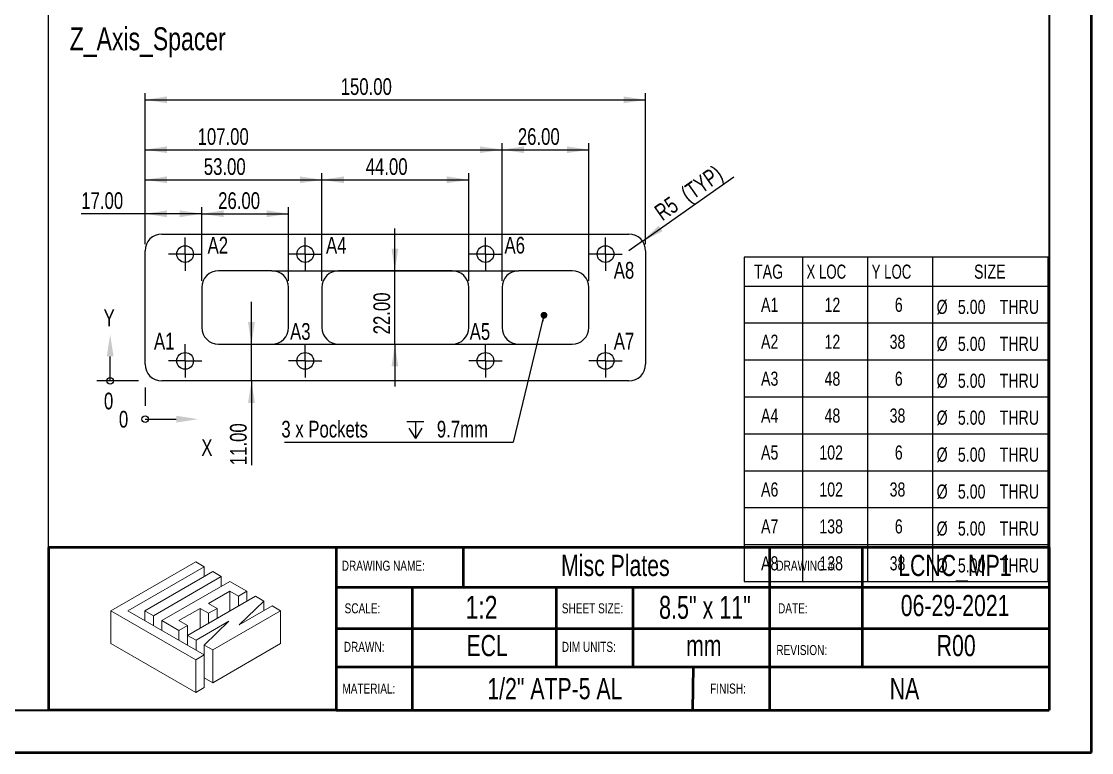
# Model space of a CAD drawing. Header units: millimetres. Extents: x 0 to 279, y 0 to 216.
# Drawn here: x 119 to 279.4, y 0 to 109.5 of the extents above; entities that cross this region are included whole.
import ezdxf

# ---------------------------------------------------------------- set-up
doc = ezdxf.new("R2010")
doc.units = ezdxf.units.MM
for name, color, linetype in [('DIM', 1, 'Continuous'), ('PAGE_BORDER', 7, 'Continuous'), ('TITLE_BLOCK_BORDER', 7, 'Continuous'), ('TITLE_BLOCK_TEXT', 8, 'Continuous')]:
    doc.layers.add(name, color=color, linetype=linetype)
doc.styles.add('SLDTEXTSTYLE0', font='TXT', dxfattribs={"width": 0.75})
doc.styles.add('SLDTEXTSTYLE1', font='TXT', dxfattribs={"width": 0.7})
doc.dimstyles.new('SLDDIMSTYLE0', dxfattribs={"dimtxt": 2.5, "dimasz": 3.302, "dimexe": 0, "dimexo": 0.0625, "dimtad": 1, "dimlfac": 2, "dimrnd": 1e-09, "dimzin": 4, "dimdsep": 46, "dimtxsty": 'SLDTEXTSTYLE0', "dimsah": 1, "dimcen": 0.09, "dimadec": 0, "dimazin": 1, "dimtfac": 1, "dimtofl": 0, "dimtmove": 0, "dimatfit": 3, "dimfxl": 1, "dimfrac": 2, "dimtolj": 1, "dimtzin": 12, "dimarcsym": 0})
doc.dimstyles.new('SLDDIMSTYLE1', dxfattribs={"dimtxt": 2.5, "dimasz": 3.302, "dimexe": 0, "dimexo": 0.0625, "dimtad": 1, "dimlfac": 2, "dimrnd": 1e-09, "dimzin": 4, "dimdsep": 46, "dimtxsty": 'SLDTEXTSTYLE0', "dimsah": 1, "dimcen": 0.09, "dimadec": 0, "dimazin": 1, "dimtfac": 1, "dimtmove": 0, "dimatfit": 0, "dimfxl": 1, "dimfrac": 2, "dimtolj": 1, "dimtzin": 12, "dimarcsym": 0})
doc.dimstyles.new('SLDDIMSTYLE3', dxfattribs={"dimtxt": 2.5, "dimasz": 3.302, "dimexe": 0, "dimexo": 0.0625, "dimtad": 1, "dimdec": 0, "dimlfac": 2, "dimrnd": 1e-09, "dimzin": 12, "dimdsep": 46, "dimtxsty": 'SLDTEXTSTYLE0', "dimsah": 1, "dimcen": 0, "dimadec": 0, "dimazin": 3, "dimtfac": 1, "dimtdec": 0, "dimtofl": 0, "dimtmove": 0, "dimatfit": 3, "dimfxl": 1, "dimfrac": 2, "dimtolj": 1, "dimtzin": 12, "dimarcsym": 0})
doc.dimstyles.new('SLDDIMSTYLE5', dxfattribs={"dimtxt": 0.18, "dimasz": 1.016, "dimexe": 0, "dimexo": 0.0625, "dimgap": 0, "dimtad": 0, "dimtih": 1, "dimtoh": 1, "dimdec": 0, "dimrnd": 1e-09, "dimzin": 0, "dimdsep": 46, "dimtxsty": 'Standard', "dimblk1": 'DOT', "dimblk2": 'DOT', "dimsah": 1, "dimcen": 0.09, "dimadec": 0, "dimazin": 0, "dimtfac": 1.016, "dimtdec": 0, "dimtofl": 0, "dimtmove": 0, "dimatfit": 3, "dimldrblk": 'DOT', "dimfxl": 1, "dimfrac": 2, "dimtolj": 1, "dimtzin": 0, "dimarcsym": 0})

# ---------------------------------------------------------------- blocks, each defined once
blk = doc.blocks.new('Lien3D Logo')
at = {"color": 7, "linetype": 'Continuous', "lineweight": 18}
for p, q in [((10.61, 16.33), (0, 10.21)), ((11.67, 15.71), (10.61, 16.33)), ((2.13, 10.21), (11.67, 15.71)), ((12.73, 15.1), (4.26, 10.21)), ((11.67, 15.71), (11.67, 14.49)), ((13.8, 14.49), (12.73, 15.1)), ((5.32, 9.59), (13.8, 14.49)), ((14.86, 13.87), (6.38, 8.98)), ((13.8, 14.49), (13.8, 13.26)), ((16.99, 12.64), (14.86, 13.87)), ((18.05, 12.03), (9.57, 7.13)), ((12.22, 11.12), (14.86, 12.64)), ((14.86, 12.64), (15.93, 12.03)), ((14.86, 12.64), (14.86, 10.19)), ((15.93, 12.03), (16.99, 12.64)), ((15.93, 12.03), (15.93, 10.8)), ((16.99, 12.64), (16.99, 11.42)), ((19.12, 11.42), (18.05, 12.03)), ((13.28, 10.5), (12.22, 11.12)), ((16.04, 8.45), (19.12, 11.42)), ((20.15, 10.82), (16.04, 8.45)), ((19.12, 11.42), (19.12, 10.22)), ((21.21, 10.21), (20.15, 10.82)), ((0, 10.21), (0, 6.12)), ((0, 10.21), (10.61, 4.08)), ((11.67, 4.7), (2.13, 10.21)), ((4.26, 10.21), (4.26, 8.98)), ((4.26, 10.21), (5.32, 9.59)), ((5.32, 9.59), (5.32, 8.36)), ((8.51, 8.98), (11.15, 10.5)), ((11.15, 10.5), (12.22, 9.89)), ((11.15, 10.5), (11.15, 8.05)), ((12.22, 9.89), (13.28, 10.5)), ((12.22, 9.89), (12.22, 8.66)), ((12.73, 5.31), (21.21, 10.21)), ((13.28, 10.5), (13.28, 9.28)), ((21.21, 10.21), (21.21, 6.12)), ((6.38, 8.98), (8.51, 7.75)), ((6.38, 8.98), (6.38, 7.75)), ((9.57, 8.36), (8.51, 8.98)), ((8.51, 7.75), (9.57, 8.36)), ((9.57, 8.36), (9.57, 7.13)), ((10.64, 6.52), (14.75, 8.89)), ((14.75, 8.89), (11.67, 5.93)), ((8.51, 7.75), (8.51, 6.52)), ((9.57, 7.13), (10.64, 6.52)), ((9.57, 7.13), (9.57, 5.91)), ((0, 6.12), (10.61, 0)), ((10.64, 6.52), (10.64, 5.29)), ((11.67, 5.93), (12.73, 5.31)), ((11.67, 5.93), (11.67, 4.7)), ((12.73, 1.23), (21.21, 6.12)), ((10.61, 4.08), (11.67, 4.7)), ((10.61, 4.08), (10.61, 0)), ((11.67, 4.7), (11.67, 0.61)), ((12.73, 5.31), (12.73, 1.23)), ((11.67, 1.84), (12.73, 1.23)), ((10.61, 0), (11.67, 0.61))]:
    blk.add_line(p, q, dxfattribs=at)
blk = doc.blocks.new('SW_TABLEANNOTATION_3')
at = {"layer": 'PAGE_BORDER', "color": 0}
for p, q in [((0, 0), (0, -48.56)), ((45.6, 0), (0, 0)), ((8.75, 0), (8.75, -4.3)), ((18.52, 0), (18.52, -4.3)), ((28.25, 0), (28.25, -4.3)), ((45.6, -48.56), (45.6, 0)), ((0, -4.3), (45.6, -4.3)), ((8.75, -4.3), (8.75, -48.56)), ((18.52, -4.3), (18.52, -48.56)), ((28.25, -4.3), (28.25, -48.56)), ((0, -9.83), (45.6, -9.83)), ((0, -15.37), (45.6, -15.37)), ((0, -20.9), (45.6, -20.9)), ((0, -26.43), (45.6, -26.43)), ((0, -31.96), (45.6, -31.96)), ((0, -37.5), (45.6, -37.5)), ((0, -43.03), (45.6, -43.03)), ((0, -48.56), (45.6, -48.56))]:
    blk.add_line(p, q, dxfattribs=at)
at = {"layer": 'PAGE_BORDER', "color": 0, "attachment_point": 1}
for s, insert, char_height, style in [('TAG', (1.5, -1.09), 2.117, 'SLDTEXTSTYLE0'), ('X LOC', (9.36, -1.09), 2.117, 'SLDTEXTSTYLE1'), ('Y LOC', (19.13, -1.09), 2.117, 'SLDTEXTSTYLE1'), ('SIZE', (34.47, -1.09), 2.117, 'SLDTEXTSTYLE0'), ('A1', (2.55, -6.05), 2.117, 'SLDTEXTSTYLE0'), ('12', (12.07, -6.05), 2.117, 'SLDTEXTSTYLE0'), ('6', (22.6, -6.05), 2.12, 'SLDTEXTSTYLE0'), ('%%c', (28.86, -6.37), 2.117, 'SLDTEXTSTYLE0'), ('5.00', (32.05, -6.37), 2.117, 'SLDTEXTSTYLE0'), ('THRU', (38.32, -6.37), 2.117, 'SLDTEXTSTYLE0'), ('A2', (2.55, -11.59), 2.117, 'SLDTEXTSTYLE0'), ('12', (12.07, -11.59), 2.117, 'SLDTEXTSTYLE0'), ('38', (21.82, -11.59), 2.117, 'SLDTEXTSTYLE0'), ('%%c', (28.86, -11.9), 2.117, 'SLDTEXTSTYLE0'), ('5.00', (32.05, -11.9), 2.117, 'SLDTEXTSTYLE0'), ('THRU', (38.32, -11.9), 2.117, 'SLDTEXTSTYLE0'), ('A3', (2.55, -17.12), 2.117, 'SLDTEXTSTYLE0'), ('48', (12.07, -17.12), 2.117, 'SLDTEXTSTYLE0'), ('6', (22.6, -17.12), 2.12, 'SLDTEXTSTYLE0'), ('%%c', (28.86, -17.43), 2.117, 'SLDTEXTSTYLE0'), ('5.00', (32.05, -17.43), 2.117, 'SLDTEXTSTYLE0'), ('THRU', (38.32, -17.43), 2.117, 'SLDTEXTSTYLE0'), ('A4', (2.55, -22.65), 2.117, 'SLDTEXTSTYLE0'), ('48', (12.07, -22.65), 2.117, 'SLDTEXTSTYLE0'), ('38', (21.82, -22.65), 2.117, 'SLDTEXTSTYLE0'), ('%%c', (28.86, -22.96), 2.117, 'SLDTEXTSTYLE0'), ('5.00', (32.05, -22.96), 2.117, 'SLDTEXTSTYLE0'), ('THRU', (38.32, -22.96), 2.117, 'SLDTEXTSTYLE0'), ('A5', (2.55, -28.18), 2.117, 'SLDTEXTSTYLE0'), ('102', (11.29, -28.18), 2.117, 'SLDTEXTSTYLE0'), ('6', (22.6, -28.18), 2.12, 'SLDTEXTSTYLE0'), ('%%c', (28.86, -28.5), 2.117, 'SLDTEXTSTYLE0'), ('5.00', (32.05, -28.5), 2.117, 'SLDTEXTSTYLE0'), ('THRU', (38.32, -28.5), 2.117, 'SLDTEXTSTYLE0'), ('A6', (2.55, -33.72), 2.117, 'SLDTEXTSTYLE0'), ('102', (11.29, -33.72), 2.117, 'SLDTEXTSTYLE0'), ('38', (21.82, -33.72), 2.117, 'SLDTEXTSTYLE0'), ('%%c', (28.86, -34.03), 2.117, 'SLDTEXTSTYLE0'), ('5.00', (32.05, -34.03), 2.117, 'SLDTEXTSTYLE0'), ('THRU', (38.32, -34.03), 2.117, 'SLDTEXTSTYLE0'), ('A7', (2.55, -39.25), 2.117, 'SLDTEXTSTYLE0'), ('138', (11.29, -39.25), 2.117, 'SLDTEXTSTYLE0'), ('6', (22.6, -39.25), 2.12, 'SLDTEXTSTYLE0'), ('%%c', (28.86, -39.56), 2.117, 'SLDTEXTSTYLE0'), ('5.00', (32.05, -39.56), 2.117, 'SLDTEXTSTYLE0'), ('THRU', (38.32, -39.56), 2.117, 'SLDTEXTSTYLE0'), ('A8', (2.55, -44.78), 2.117, 'SLDTEXTSTYLE0'), ('138', (11.29, -44.78), 2.117, 'SLDTEXTSTYLE0'), ('38', (21.82, -44.78), 2.117, 'SLDTEXTSTYLE0'), ('%%c', (28.86, -45.09), 2.117, 'SLDTEXTSTYLE0'), ('5.00', (32.05, -45.09), 2.117, 'SLDTEXTSTYLE0'), ('THRU', (38.32, -45.09), 2.117, 'SLDTEXTSTYLE0')]:
    blk.add_mtext(s, dxfattribs=dict(at, insert=insert, char_height=char_height, style=style))
blk = doc.blocks.new('_D_17')
at = {"layer": 'DIM'}
for p, q in [((137.57, 76.17), (137.57, 98.78)), ((212.57, 76.17), (212.57, 98.78)), ((137.57, 97.78), (212.57, 97.78))]:
    blk.add_line(p, q, dxfattribs=at)
for points in [[(137.57, 97.78), (140.87, 97.27), (140.87, 98.29)], [(212.57, 97.78), (209.27, 98.29), (209.27, 97.27)]]:
    blk.add_solid(points, dxfattribs=at)
at = {"layer": 'DIM', "insert": (166.88, 101.01), "char_height": 2.5, "attachment_point": 1, "style": 'SLDTEXTSTYLE0'}
blk.add_mtext('150.00', dxfattribs=at)
blk = doc.blocks.new('_D_18')
at = {"layer": 'DIM'}
for p, q in [((137.57, 80.71), (128.01, 80.71)), ((137.57, 76.17), (137.57, 81.71)), ((146.07, 80.71), (137.57, 80.71)), ((146.07, 70.67), (146.07, 81.71))]:
    blk.add_line(p, q, dxfattribs=at)
for points in [[(137.57, 80.71), (140.87, 80.2), (140.87, 81.22)], [(146.07, 80.71), (142.77, 81.22), (142.77, 80.2)]]:
    blk.add_solid(points, dxfattribs=at)
at = {"layer": 'DIM', "insert": (128.01, 83.93), "char_height": 2.5, "attachment_point": 1, "style": 'SLDTEXTSTYLE0'}
blk.add_mtext('17.00', dxfattribs=at)
blk = doc.blocks.new('_D_19')
at = {"layer": 'DIM'}
for p, q in [((146.07, 70.67), (146.07, 81.71)), ((146.07, 80.71), (159.07, 80.71)), ((159.07, 70.67), (159.07, 81.71))]:
    blk.add_line(p, q, dxfattribs=at)
for points in [[(146.07, 80.71), (149.37, 80.2), (149.37, 81.22)], [(159.07, 80.71), (155.77, 81.22), (155.77, 80.2)]]:
    blk.add_solid(points, dxfattribs=at)
at = {"layer": 'DIM', "insert": (148.52, 83.93), "char_height": 2.5, "attachment_point": 1, "style": 'SLDTEXTSTYLE0'}
blk.add_mtext('26.00', dxfattribs=at)
blk = doc.blocks.new('_D_20')
at = {"layer": 'DIM'}
for p, q in [((137.57, 76.17), (137.57, 86.8)), ((164.07, 70.67), (164.07, 86.8)), ((137.57, 85.8), (164.07, 85.8))]:
    blk.add_line(p, q, dxfattribs=at)
for points in [[(137.57, 85.8), (140.87, 85.29), (140.87, 86.31)], [(164.07, 85.8), (160.77, 86.31), (160.77, 85.29)]]:
    blk.add_solid(points, dxfattribs=at)
at = {"layer": 'DIM', "insert": (146.37, 89.03), "char_height": 2.5, "attachment_point": 1, "style": 'SLDTEXTSTYLE0'}
blk.add_mtext('53.00', dxfattribs=at)
blk = doc.blocks.new('_D_21')
at = {"layer": 'DIM'}
for p, q in [((164.07, 70.67), (164.07, 86.8)), ((186.07, 70.67), (186.07, 86.8)), ((164.07, 85.8), (186.07, 85.8))]:
    blk.add_line(p, q, dxfattribs=at)
for points in [[(164.07, 85.8), (167.37, 85.29), (167.37, 86.31)], [(186.07, 85.8), (182.77, 86.31), (182.77, 85.29)]]:
    blk.add_solid(points, dxfattribs=at)
at = {"layer": 'DIM', "insert": (170.63, 89.03), "char_height": 2.5, "attachment_point": 1, "style": 'SLDTEXTSTYLE0'}
blk.add_mtext('44.00', dxfattribs=at)
blk = doc.blocks.new('_D_22')
at = {"layer": 'DIM'}
for p, q in [((137.57, 76.17), (137.57, 91.31)), ((137.57, 90.31), (191.07, 90.31)), ((191.07, 70.67), (191.07, 91.31))]:
    blk.add_line(p, q, dxfattribs=at)
for points in [[(137.57, 90.31), (140.87, 89.8), (140.87, 90.81)], [(191.07, 90.31), (187.77, 90.81), (187.77, 89.8)]]:
    blk.add_solid(points, dxfattribs=at)
at = {"layer": 'DIM', "insert": (145.44, 93.53), "char_height": 2.5, "attachment_point": 1, "style": 'SLDTEXTSTYLE0'}
blk.add_mtext('107.00', dxfattribs=at)
blk = doc.blocks.new('_D_23')
at = {"layer": 'DIM'}
for p, q in [((191.07, 70.67), (191.07, 91.31)), ((191.07, 90.31), (204.07, 90.31)), ((204.07, 70.67), (204.07, 91.31))]:
    blk.add_line(p, q, dxfattribs=at)
for points in [[(191.07, 90.31), (194.37, 89.8), (194.37, 90.81)], [(204.07, 90.31), (200.77, 90.81), (200.77, 89.8)]]:
    blk.add_solid(points, dxfattribs=at)
at = {"layer": 'DIM', "insert": (193.43, 93.53), "char_height": 2.5, "attachment_point": 1, "style": 'SLDTEXTSTYLE0'}
blk.add_mtext('26.00', dxfattribs=at)
blk = doc.blocks.new('_D_24')
at = {"layer": 'DIM'}
for p, q in [((153.51, 61.17), (153.51, 67.52)), ((153.51, 55.67), (153.51, 61.17)), ((153.51, 55.67), (153.51, 43.05))]:
    blk.add_line(p, q, dxfattribs=at)
for points in [[(153.51, 61.17), (154.02, 64.48), (153, 64.48)], [(153.51, 55.67), (153, 52.37), (154.02, 52.37)]]:
    blk.add_solid(points, dxfattribs=at)
at = {"layer": 'DIM', "insert": (150.29, 43.05), "char_height": 2.5, "attachment_point": 1, "rotation": 90, "style": 'SLDTEXTSTYLE0'}
blk.add_mtext('11.00', dxfattribs=at)
blk = doc.blocks.new('_D_25')
at = {"layer": 'DIM'}
for p, q in [((175, 72.17), (175, 78.52)), ((175, 61.17), (175, 72.17)), ((175, 61.17), (175, 54.82))]:
    blk.add_line(p, q, dxfattribs=at)
for points in [[(175, 72.17), (175.51, 75.48), (174.5, 75.48)], [(175, 61.17), (174.5, 57.87), (175.51, 57.87)]]:
    blk.add_solid(points, dxfattribs=at)
at = {"layer": 'DIM', "insert": (171.78, 62.65), "char_height": 2.5, "attachment_point": 1, "rotation": 90, "style": 'SLDTEXTSTYLE0'}
blk.add_mtext('22.00', dxfattribs=at)
blk = doc.blocks.new('_D_26')
at = {"layer": 'DIM'}
for q in [(225.8, 86.23), (210.07, 75.17)]:
    blk.add_line((212.11, 76.61), q, dxfattribs=at)
blk.add_solid([(212.11, 76.61), (215.11, 78.09), (214.52, 78.93)], dxfattribs=at)
at = {"layer": 'DIM', "char_height": 2.5, "attachment_point": 1, "rotation": 35.0978, "style": 'SLDTEXTSTYLE0'}
for s, insert in [('(TYP)', (217.58, 84.36)), ('R5', (213.64, 81.6))]:
    blk.add_mtext(s, dxfattribs=dict(at, insert=insert))
blk = doc.blocks.new('SW_SYMBOL_HOLE_DEPTH')
at = {"layer": 'PAGE_BORDER', "color": 0}
for p, q in [((0, 875), (800, 875)), ((100, 555), (400, 75)), ((400, 875), (400, 75)), ((700, 555), (400, 75))]:
    blk.add_line(p, q, dxfattribs=at)
blk = doc.blocks.new('SW_NOTE_1')
at = {"layer": 'DIM', "color": 0}
blk.add_line((-34.28, 0), (0, 0), dxfattribs=at)
at = {"layer": 'DIM', "color": 0, "xscale": 0.0031933594, "yscale": 0.0031933594, "zscale": 0.0031933594}
blk.add_blockref('SW_SYMBOL_HOLE_DEPTH', (-15.93, 0.32), dxfattribs=at)
at = {"layer": 'DIM', "color": 0, "char_height": 2.5, "attachment_point": 1, "style": 'SLDTEXTSTYLE0'}
for s, insert in [('3 x Pockets', (-34.73, 3.2)), ('9.7mm', (-11.43, 3.2))]:
    blk.add_mtext(s, dxfattribs=dict(at, insert=insert))
blk = doc.blocks.new('_DOT')
at = {"color": 0, "linetype": 'ByBlock', "lineweight": -2}
blk.add_line((-0.5, 0), (-1, 0), dxfattribs=at)
at = {"color": 0, "linetype": 'ByBlock', "const_width": 0.5}
blk.add_lwpolyline([(-0.25, 0, 1), (0.25, 0, 1)], format="xyb", close=True, dxfattribs=at)
blk = doc.blocks.new('SW_CENTERMARKSYMBOL_17')
at = {"layer": 'DIM', "color": 0}
for p, q in [((0, 1.25), (0, 2.5)), ((-1.25, 0), (-2.5, 0)), ((0, 0), (-1.25, 0)), ((0, 0), (0, 1.25)), ((0, 0), (0, -1.25)), ((0, 0), (1.25, 0)), ((1.25, 0), (2.5, 0)), ((0, -1.25), (0, -2.5))]:
    blk.add_line(p, q, dxfattribs=at)
blk = doc.blocks.new('SW_CENTERMARKSYMBOL_18')
at = {"layer": 'DIM', "color": 0}
for p, q in [((0, 1.25), (0, 2.5)), ((-1.25, 0), (-2.5, 0)), ((0, 0), (-1.25, 0)), ((0, 0), (0, 1.25)), ((0, 0), (0, -1.25)), ((0, 0), (1.25, 0)), ((1.25, 0), (2.5, 0)), ((0, -1.25), (0, -2.5))]:
    blk.add_line(p, q, dxfattribs=at)
blk = doc.blocks.new('SW_CENTERMARKSYMBOL_19')
at = {"layer": 'DIM', "color": 0}
for p, q in [((0, 1.25), (0, 2.5)), ((-1.25, 0), (-2.5, 0)), ((0, 0), (-1.25, 0)), ((0, 0), (0, 1.25)), ((0, 0), (0, -1.25)), ((0, 0), (1.25, 0)), ((1.25, 0), (2.5, 0)), ((0, -1.25), (0, -2.5))]:
    blk.add_line(p, q, dxfattribs=at)
blk = doc.blocks.new('SW_CENTERMARKSYMBOL_20')
at = {"layer": 'DIM', "color": 0}
for p, q in [((0, 1.25), (0, 2.5)), ((-1.25, 0), (-2.5, 0)), ((0, 0), (-1.25, 0)), ((0, 0), (0, 1.25)), ((0, 0), (0, -1.25)), ((0, 0), (1.25, 0)), ((1.25, 0), (2.5, 0)), ((0, -1.25), (0, -2.5))]:
    blk.add_line(p, q, dxfattribs=at)
blk = doc.blocks.new('SW_CENTERMARKSYMBOL_21')
at = {"layer": 'DIM', "color": 0}
for p, q in [((0, 1.25), (0, 2.5)), ((-1.25, 0), (-2.5, 0)), ((0, 0), (-1.25, 0)), ((0, 0), (0, 1.25)), ((0, 0), (0, -1.25)), ((0, 0), (1.25, 0)), ((1.25, 0), (2.5, 0)), ((0, -1.25), (0, -2.5))]:
    blk.add_line(p, q, dxfattribs=at)
blk = doc.blocks.new('SW_CENTERMARKSYMBOL_22')
at = {"layer": 'DIM', "color": 0}
for p, q in [((0, 1.25), (0, 2.5)), ((-1.25, 0), (-2.5, 0)), ((0, 0), (-1.25, 0)), ((0, 0), (0, 1.25)), ((0, 0), (0, -1.25)), ((0, 0), (1.25, 0)), ((1.25, 0), (2.5, 0)), ((0, -1.25), (0, -2.5))]:
    blk.add_line(p, q, dxfattribs=at)
blk = doc.blocks.new('SW_CENTERMARKSYMBOL_23')
at = {"layer": 'DIM', "color": 0}
for p, q in [((0, 1.25), (0, 2.5)), ((-1.25, 0), (-2.5, 0)), ((0, 0), (-1.25, 0)), ((0, 0), (0, 1.25)), ((0, 0), (0, -1.25)), ((0, 0), (1.25, 0)), ((1.25, 0), (2.5, 0)), ((0, -1.25), (0, -2.5))]:
    blk.add_line(p, q, dxfattribs=at)
blk = doc.blocks.new('SW_CENTERMARKSYMBOL_24')
at = {"layer": 'DIM', "color": 0}
for p, q in [((0, 1.25), (0, 2.5)), ((-1.25, 0), (-2.5, 0)), ((0, 0), (-1.25, 0)), ((0, 0), (0, 1.25)), ((0, 0), (0, -1.25)), ((0, 0), (1.25, 0)), ((1.25, 0), (2.5, 0)), ((0, -1.25), (0, -2.5))]:
    blk.add_line(p, q, dxfattribs=at)
blk = doc.blocks.new('SW_DATUMORIGIN_2')
at = {"layer": 'DIM', "color": 0}
for p, q in [((-5.23, 1), (-5.23, 4.66)), ((-1, 1), (-7.23, 1)), ((0, 0), (0, -2.73)), ((0, -4.73), (4.66, -4.73))]:
    blk.add_line(p, q, dxfattribs=at)
for centre in [(-5.23, 1), (0, -4.73)]:
    blk.add_circle(centre, 0.5, dxfattribs=at)
for points in [[(-5.23, 7.97), (-5.74, 4.66), (-4.72, 4.66)], [(7.96, -4.73), (4.66, -4.22), (4.66, -5.24)]]:
    blk.add_solid(points, dxfattribs=at)
at = {"layer": 'DIM', "color": 0, "char_height": 2.5, "attachment_point": 1, "style": 'SLDTEXTSTYLE0'}
for s, insert in [('Y', (-6.22, 11.7)), ('0', (-6.16, -0.76)), ('0', (-3.92, -3.49)), ('X', (8.43, -7.74))]:
    blk.add_mtext(s, dxfattribs=dict(at, insert=insert))

msp = doc.modelspace()

# ---------------------------------------------------------------- linework, layer by layer
at = {"color": 7, "linetype": 'Continuous', "lineweight": 50}
for p, q in [((279.4, 0), (279.4, 215.9)), ((0, 0), (279.4, 0))]:
    msp.add_line(p, q, dxfattribs=at)
at = {"color": 7, "linetype": 'Continuous', "lineweight": 25}
for p, q in [((140.068935, 77.673798), (210.068935, 77.673798)), ((137.568935, 58.173798), (137.568935, 75.173798)), ((212.568935, 75.173798), (212.568935, 58.173798)), ((156.568935, 72.173798), (148.568935, 72.173798)), ((183.568935, 72.173798), (166.568935, 72.173798)), ((201.568935, 72.173798), (193.568935, 72.173798)), ((146.068935, 69.673798), (146.068935, 63.673798)), ((159.068935, 63.673798), (159.068935, 69.673798)), ((164.068935, 69.673798), (164.068935, 63.673798)), ((186.068935, 63.673798), (186.068935, 69.673798)), ((191.068935, 69.673798), (191.068935, 63.673798)), ((204.068935, 63.673798), (204.068935, 69.673798)), ((148.568935, 61.173798), (156.568935, 61.173798)), ((166.568935, 61.173798), (183.568935, 61.173798)), ((193.568935, 61.173798), (201.568935, 61.173798)), ((210.068935, 55.673798), (140.068935, 55.673798))]:
    msp.add_line(p, q, dxfattribs=at)
for centre in [(143.568935, 74.673798), (161.568935, 74.673798), (188.568935, 74.673798), (206.568935, 74.673798), (143.568935, 58.673798), (161.568935, 58.673798), (188.568935, 58.673798), (206.568935, 58.673798)]:
    msp.add_circle(centre, 1.25, dxfattribs=at)
for centre, start, end in [((140.068935, 75.173798), 90, 180), ((210.068935, 75.173798), 0, 90), ((148.568935, 69.673798), 90, 180), ((156.568935, 69.673798), 0, 90), ((166.568935, 69.673798), 90, 180), ((183.568935, 69.673798), 0, 90), ((193.568935, 69.673798), 90, 180), ((201.568935, 69.673798), 0, 90), ((148.568935, 63.673798), 180, 270), ((156.568935, 63.673798), 270, 0), ((166.568935, 63.673798), 180, 270), ((183.568935, 63.673798), 270, 0), ((193.568935, 63.673798), 180, 270), ((201.568935, 63.673798), 270, 0), ((140.068935, 58.173798), 180, 270), ((210.068935, 58.173798), 270, 0)]:
    msp.add_arc(centre, 2.5, start, end, dxfattribs=at)
at = {"layer": 'DIM'}
for p, q in [((156.568935, 72.173798), (193.568935, 72.173798)), ((156.568935, 61.173798), (193.568935, 61.173798))]:
    msp.add_line(p, q, dxfattribs=at)
at = {"layer": 'PAGE_BORDER', "lineweight": 35}
for p in [(273.05, 209.55), (6.35, 6.35)]:
    msp.add_line(p, (273.05, 6.35), dxfattribs=at)
at = {"layer": 'PAGE_BORDER'}
msp.add_line((123.087346, 30.707932), (123.087346, 111.471657), dxfattribs=at)
at = {"layer": 'TITLE_BLOCK_BORDER', "lineweight": 50}
for p, q in [((123.087346, 30.707932), (123.087346, 6.35)), ((166.179712, 30.707932), (123.087346, 30.707932)), ((166.179712, 30.707932), (166.179712, 6.35)), ((273.05, 30.707932), (166.179712, 30.707932)), ((185.237961, 30.707932), (185.237961, 24.777849)), ((231.125844, 30.707932), (231.125844, 6.35)), ((245.029512, 30.707932), (245.029512, 12.838982)), ((273.05, 30.707932), (273.05, 6.35)), ((273.05, 24.73273), (166.179712, 24.73273)), ((177.605695, 24.73273), (177.605695, 6.35)), ((199.160468, 24.73273), (199.160468, 12.838982)), ((210.637961, 24.73273), (210.637961, 12.838982)), ((273.05, 18.518144), (166.179712, 18.518144)), ((166.359649, 12.838982), (273.05, 12.838982)), ((219.704824, 12.838982), (219.614856, 6.35)), ((166.179712, 6.35), (123.087346, 6.35)), ((166.179712, 6.35), (273.05, 6.35))]:
    msp.add_line(p, q, dxfattribs=at)

# ---------------------------------------------------------------- block references
at = {"layer": 'DIM'}
for name, p in [('SW_CENTERMARKSYMBOL_24', (143.568935, 74.673798)), ('SW_CENTERMARKSYMBOL_22', (161.568935, 74.673798)), ('SW_CENTERMARKSYMBOL_20', (188.568935, 74.673798)), ('SW_CENTERMARKSYMBOL_18', (206.568935, 74.673798)), ('SW_DATUMORIGIN_2', (137.568935, 54.673798)), ('SW_CENTERMARKSYMBOL_23', (143.568935, 58.673798)), ('SW_CENTERMARKSYMBOL_21', (161.568935, 58.673798)), ('SW_CENTERMARKSYMBOL_19', (188.568935, 58.673798)), ('SW_CENTERMARKSYMBOL_17', (206.568935, 58.673798)), ('SW_NOTE_1', (192.719428, 46.5))]:
    msp.add_blockref(name, p, dxfattribs=at)
at = {"layer": 'PAGE_BORDER'}
msp.add_blockref('SW_TABLEANNOTATION_3', (227.315502, 74.188648), dxfattribs=at)
at = {"layer": 'TITLE_BLOCK_BORDER', "xscale": 1.2, "yscale": 1.2, "zscale": 1.2}
msp.add_blockref('Lien3D Logo', (132.432085, 8.997466), dxfattribs=at)

# ---------------------------------------------------------------- texts
at = {"layer": 'DIM', "attachment_point": 1, "style": 'SLDTEXTSTYLE0'}
for s, insert, char_height in [('Z_Axis_Spacer', (126.27758, 108.642242), 3.43958333), ('A2', (146.939344, 77.254022), 2.5), ('A4', (164.682917, 77.254022), 2.5), ('A6', (191.42649, 77.254022), 2.5), ('A8', (207.802455, 73.493099), 2.5), ('A3', (159.297958, 64.331142), 2.5), ('A5', (186.212482, 64.331142), 2.5), ('A1', (138.904643, 62.878058), 2.5), ('A7', (207.802455, 62.878058), 2.5)]:
    msp.add_mtext(s, dxfattribs=dict(at, insert=insert, char_height=char_height))
at = {"layer": 'TITLE_BLOCK_TEXT'}
for s, insert, char_height, attachment_point, style in [('Misc Plates', (208.038902, 29.62508), 3.175, 2, 'SLDTEXTSTYLE0'), ('LCNC_MP1', (258.917653, 29.62508), 3.175, 2, 'SLDTEXTSTYLE0'), ('DRAWING NAME:', (167.041922, 28.740928), 1.5, 1, 'SLDTEXTSTYLE0'), ('DRAWING #:', (232.164124, 28.745746), 1.5, 1, 'SLDTEXTSTYLE0'), ('1:2', (187.979243, 23.475689), 3.4395833, 2, 'SLDTEXTSTYLE0'), ('8.5" x 11"', (221.46289, 23.475689), 3.4395833, 2, 'SLDTEXTSTYLE1'), ('06-29-2021', (258.948522, 23.622523), 3.175, 2, 'SLDTEXTSTYLE0'), ('SCALE:', (167.46671, 22.360536), 1.5, 1, 'SLDTEXTSTYLE0'), ('SHEET SIZE:', (200.012559, 22.360536), 1.5, 1, 'SLDTEXTSTYLE0'), ('DATE:', (232.417485, 22.360536), 1.5, 1, 'SLDTEXTSTYLE0'), ('ECL', (188.825399, 17.619965), 3.175, 2, 'SLDTEXTSTYLE0'), ('R00', (259.112048, 17.619965), 3.175, 2, 'SLDTEXTSTYLE0'), ('DRAWN:', (167.343851, 16.591081), 1.5, 1, 'SLDTEXTSTYLE0'), ('DIM UNITS:', (200.008262, 16.591081), 1.5, 1, 'SLDTEXTSTYLE0'), ('mm', (221.293799, 17.619965), 3.175, 2, 'SLDTEXTSTYLE0'), ('REVISION:', (232.164124, 16.111068), 1.5, 1, 'SLDTEXTSTYLE0'), ('1/2" ATP-5 AL', (198.979687, 11.164385), 3.175, 2, 'SLDTEXTSTYLE0'), ('MATERIAL:', (167.130748, 10.341613), 1.5, 1, 'SLDTEXTSTYLE0'), ('FINISH:', (222.244723, 10.341613), 1.5, 1, 'SLDTEXTSTYLE0'), ('NA', (251.36178, 11.164385), 3.175, 2, 'SLDTEXTSTYLE0')]:
    msp.add_mtext(s, dxfattribs=dict(at, insert=insert, char_height=char_height, attachment_point=attachment_point, style=style))

# ---------------------------------------------------------------- dimensions: what is measured, and where the dimension line sits
at = {"layer": 'DIM'}
for base, p1, p2, dimstyle, picture, middle in [((212.568935, 97.782636), (137.568935, 75.173798), (212.568935, 75.173798), 'SLDDIMSTYLE0', '_D_17', (171.960882, 97.782636)), ((191.068935, 90.306166), (137.568935, 75.173798), (191.068935, 69.673798), 'SLDDIMSTYLE0', '_D_22', (150.523074, 90.306166)), ((204.068935, 90.306166), (191.068935, 69.673798), (204.068935, 69.673798), 'SLDDIMSTYLE0', '_D_23', (197.590549, 90.306166)), ((164.068935, 85.802848), (137.568935, 75.173798), (164.068935, 69.673798), 'SLDDIMSTYLE0', '_D_20', (150.523074, 85.802848)), ((186.068935, 85.802848), (164.068935, 69.673798), (186.068935, 69.673798), 'SLDDIMSTYLE1', '_D_21', (174.790854, 85.802848)), ((137.568935, 80.709954), (146.068935, 69.673798), (137.568935, 75.173798), 'SLDDIMSTYLE0', '_D_18', (132.16534, 80.709954)), ((159.068935, 80.709954), (146.068935, 69.673798), (159.068935, 69.673798), 'SLDDIMSTYLE0', '_D_19', (152.680253, 80.709954))]:
    dim = msp.add_linear_dim(base=base, p1=p1, p2=p2, dimstyle=dimstyle, dxfattribs=at)
    dim.commit()
    dim.dimension.update_dxf_attribs({"geometry": picture, "text_midpoint": middle, "dimtype": 160})
dim = msp.add_radius_dim(center=(210.068935, 75.173798), mpoint=(212.114365, 76.611232), text='<> (TYP)', dimstyle='SLDDIMSTYLE3', dxfattribs=at)
dim.commit()
dim.dimension.update_dxf_attribs({"geometry": '_D_26', "text_midpoint": (220.76362, 82.689533), "dimtype": 164})
for base, p1, p2, picture, middle in [((175.004728, 72.173798), (166.568935, 61.173798), (166.568935, 72.173798), '_D_25', (175.004728, 66.806846)), ((153.50835, 61.173798), (140.068935, 55.673798), (156.568935, 61.173798), '_D_24', (153.50835, 47.209746))]:
    dim = msp.add_linear_dim(base=base, p1=p1, p2=p2, angle=90, dimstyle='SLDDIMSTYLE1', dxfattribs=at)
    dim.commit()
    dim.dimension.update_dxf_attribs({"geometry": picture, "text_midpoint": middle, "dimtype": 160})

# ---------------------------------------------------------------- leaders
msp.add_leader([(197.34499, 65.508677), (192.719428, 46.5)], dimstyle='SLDDIMSTYLE5', dxfattribs=at)

doc.saveas('drawing.dxf')
